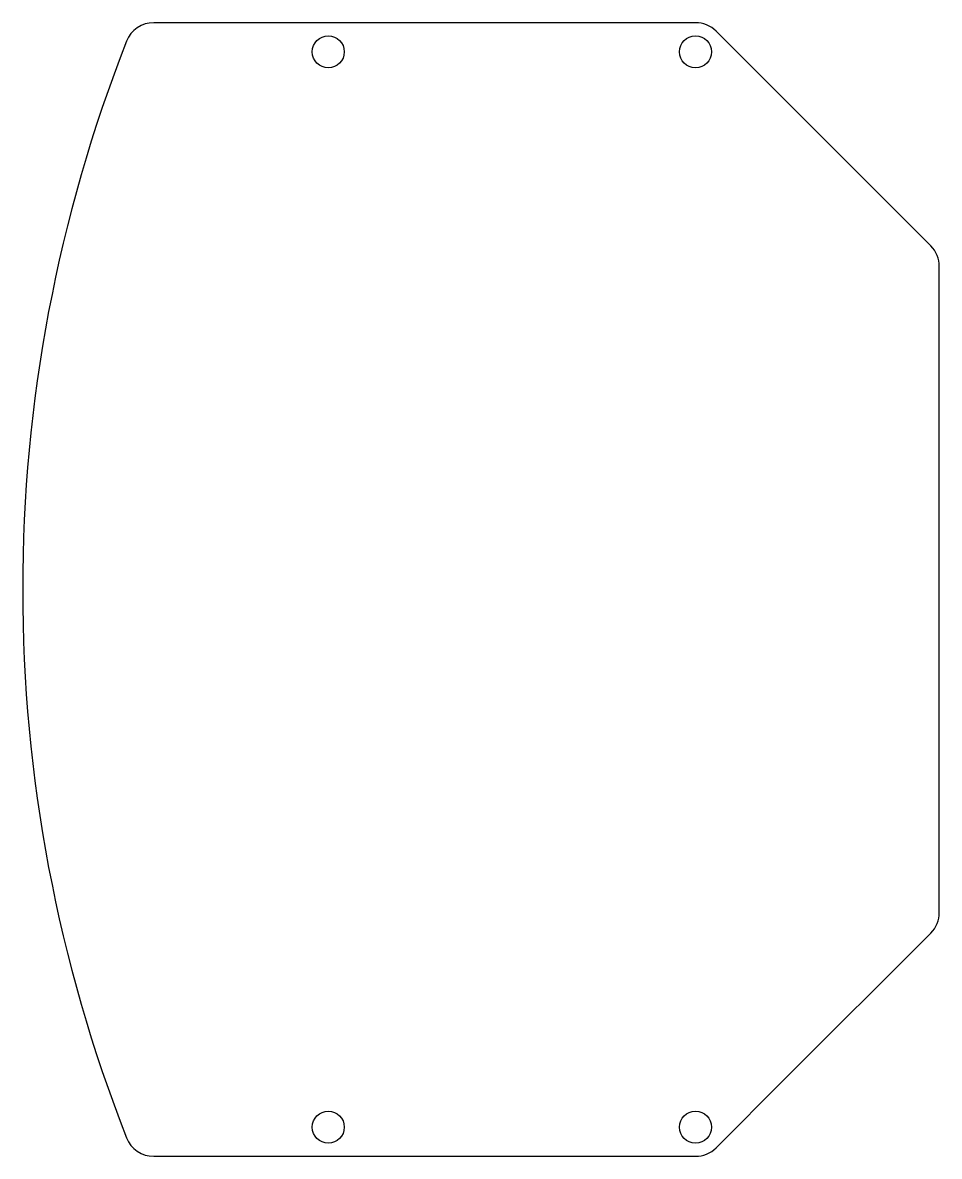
# Model space of a CAD drawing. Header units: millimetres. Extents: x -103 to -40, y -39 to 39.
import ezdxf

# ---------------------------------------------------------------- set-up
doc = ezdxf.new("R2010")
doc.units = ezdxf.units.MM
doc.layers.get('0').update_dxf_attribs({"linetype": 'CONTINUOUS'})

msp = doc.modelspace()

# ---------------------------------------------------------------- linework, layer by layer
msp.add_lwpolyline([(-40, 22.201, 0.198912), (-40.586, 23.615), (-55.342, 38.371, 0.198912), (-56.756, 38.957), (-79.656, 38.957), (-93.996, 38.957, 0.308291), (-95.857, 37.689, 0.189528), (-95.857, -37.689, 0.308291), (-93.996, -38.957), (-79.656, -38.957), (-56.756, -38.957, 0.198912), (-55.342, -38.371), (-50.635, -33.664), (-40.586, -23.615, 0.198912), (-40, -22.201)], format="xyb", close=True)
for centre in [(-81.996, 36.957), (-56.756, 36.957), (-81.996, -36.957), (-56.756, -36.957)]:
    msp.add_circle(centre, 1.1)

doc.saveas('drawing.dxf')
